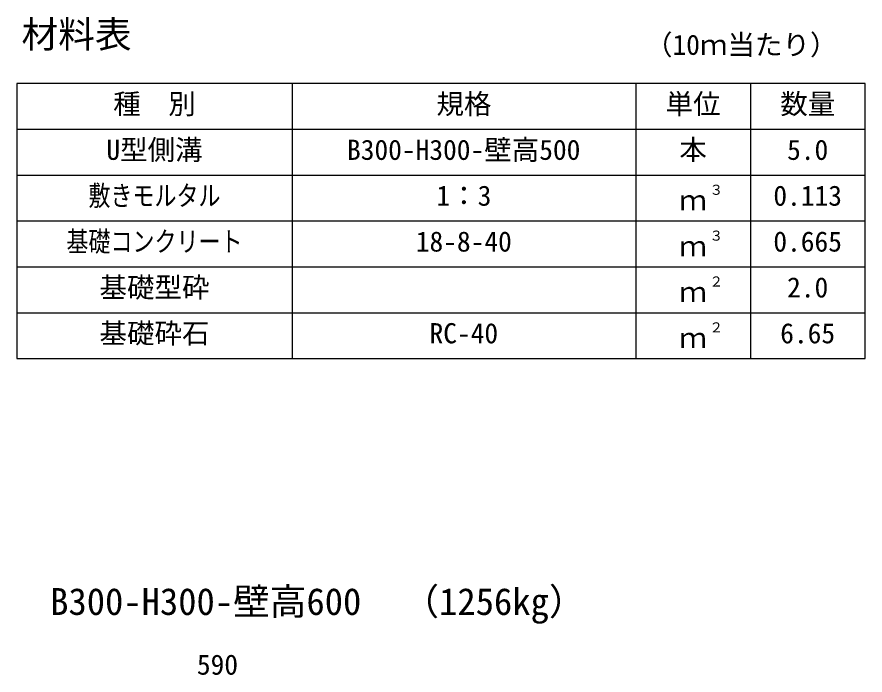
# Model space of a CAD drawing. Units: millimetres, scale not verified. Extents: x -16800 to 16800, y -5940 to 5940.
# Drawn here: x 7560 to 9410, y 1172 to 2607 of the extents above; entities that cross this region are included whole.
import ezdxf
from ezdxf.enums import TextEntityAlignment as Align

# ---------------------------------------------------------------- set-up
doc = ezdxf.new("R2010")
doc.units = ezdxf.units.MM
doc.header["$LTSCALE"] = 20
for name, color, linetype, lineweight in [('0-0_DIM', 7, 'Continuous', 25), ('0-3_HYO', 3, 'Continuous', 25), ('0-4_HYO2', 4, 'Continuous', 25), ('0-6_TXT', 7, 'Continuous', 25)]:
    doc.layers.add(name, color=color, linetype=linetype, lineweight=lineweight)
doc.styles.add('ＭＳ ゴシック', font='')
doc.styles.get('ＭＳ ゴシック').set_extended_font_data('MS Gothic')

msp = doc.modelspace()

# ---------------------------------------------------------------- linework, layer by layer
at = {"layer": '0-3_HYO'}
for p, q in [((8160.1, 2462.05), (8160.1, 1862.05)), ((8910.1, 2462.05), (8910.1, 1862.05)), ((9160.1, 2462.05), (9160.1, 1862.05)), ((7560.1, 2362.05), (9410.1, 2362.05))]:
    msp.add_line(p, q, dxfattribs=at)
msp.add_lwpolyline([(7560.1, 1862.05), (9410.1, 1862.05), (9410.1, 2462.05), (7560.1, 2462.05)], close=True, dxfattribs=at)
at = {"layer": '0-4_HYO2'}
for p, q in [((7560.1, 2262.05), (9410.1, 2262.05)), ((7560.1, 2162.05), (9410.1, 2162.05)), ((7560.1, 2062.05), (9410.1, 2062.05)), ((7560.1, 1962.05), (9410.1, 1962.05))]:
    msp.add_line(p, q, dxfattribs=at)

# ---------------------------------------------------------------- texts
at = {"layer": '0-0_DIM', "style": 'ＭＳ ゴシック'}
msp.add_text('590', height=43.99, dxfattribs=at).set_placement((7952.6, 1159.49), align=Align.BOTTOM_LEFT)
at = {"layer": '0-6_TXT', "style": 'ＭＳ ゴシック'}
for s, height, p in [('材料表', 58.65, (7570.1, 2522.05)), ('（10ｍ当たり）', 43.99, (8930.1, 2511.04)), ('種\u3000別', 43.99, (7770.1, 2382.05)), ('規格', 43.99, (8475.1, 2382.05)), ('単位', 43.99, (8975.1, 2382.05)), ('数量', 43.99, (9225.1, 2382.05)), ('U型側溝', 43.99, (7755.1, 2282.05)), ('B300-H300-壁高500', 43.99, (8280.1, 2282.05)), ('本', 43.99, (9005.1, 2282.05)), ('5.0', 43.99, (9240.1, 2282.05)), ('1：3', 43.99, (8475.1, 2182.05)), ('３', 21.99, (9070.65, 2212.41)), ('0.113', 43.99, (9210.1, 2182.05)), ('ｍ', 43.99, (9005.1, 2172.05)), ('18-8-40', 43.99, (8430.1, 2082.05)), ('３', 21.99, (9070.65, 2112.41)), ('0.665', 43.99, (9210.1, 2082.05)), ('ｍ', 43.99, (9005.1, 2072.05)), ('基礎型砕', 43.99, (7740.1, 1982.05)), ('２', 21.99, (9070.65, 2012.41)), ('2.0', 43.99, (9240.1, 1982.05)), ('ｍ', 43.99, (9005.1, 1972.05)), ('基礎砕石', 43.99, (7740.1, 1882.05)), ('RC-40', 43.99, (8460.1, 1882.05)), ('２', 21.99, (9070.65, 1912.41)), ('6.65', 43.99, (9225.1, 1882.05)), ('ｍ', 43.99, (9005.1, 1872.05)), ('B300-H300-壁高600', 58.65, (7632.6, 1285.37)), ('（1256kg）', 58.65, (8400.97, 1285.37))]:
    msp.add_text(s, height=height, dxfattribs=at).set_placement(p, align=Align.BOTTOM_LEFT)
at = {"layer": '0-6_TXT', "style": 'ＭＳ ゴシック', "width": 0.8}
for s, p in [('敷きモルタル', (7716.1, 2182.05)), ('基礎コンクリート', (7668.1, 2082.05))]:
    msp.add_text(s, height=43.99, dxfattribs=at).set_placement(p, align=Align.BOTTOM_LEFT)

doc.saveas('drawing.dxf')
